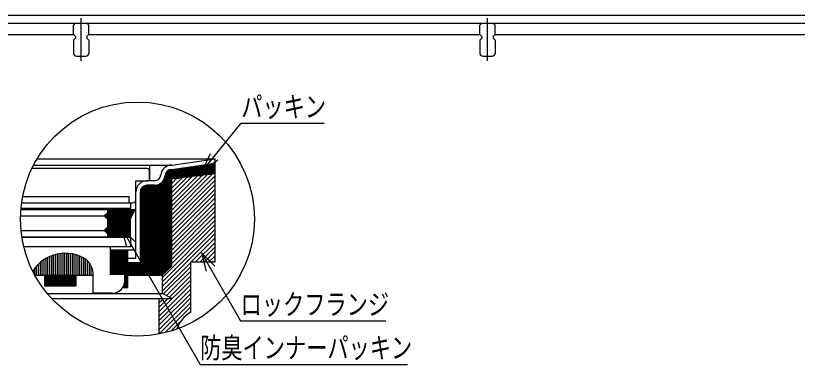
# Model space of a CAD drawing. Units: millimetres, scale not verified. Extents: x -1365 to 1365, y -930 to 870.
# Drawn here: x -537 to 292, y -312 to 58 of the extents above; entities that cross this region are included whole.
import ezdxf
from ezdxf.enums import TextEntityAlignment as Align

# ---------------------------------------------------------------- set-up
doc = ezdxf.new("R2010")
doc.units = ezdxf.units.MM
doc.header["$LTSCALE"] = 10
doc.linetypes.add('CHAIN1', pattern=[8, 5, -1, 1, -1])
for name, color, linetype in [('0-0_計極細', 2, 'Continuous'), ('0-1_計細線', 3, 'Continuous'), ('0-A_極細1', 7, 'Continuous'), ('0-D_寸法1', 7, 'Continuous')]:
    doc.layers.add(name, color=color, linetype=linetype)
doc.styles.add('ＭＳ ゴシック', font='')
doc.styles.get('ＭＳ ゴシック').set_extended_font_data('MS Gothic')

msp = doc.modelspace()

# ---------------------------------------------------------------- linework, layer by layer
at = {"layer": '0-0_計極細', "linetype": 'CHAIN1'}
for p, q in [((-467.53, 9.79), (-467.53, 54.84)), ((-36.53, 9.79), (-36.53, 54.84))]:
    msp.add_line(p, q, dxfattribs=at)
at = {"layer": '0-1_計細線'}
for p, q in [((-934.53, 49.58), (781.47, 49.58)), ((-473.53, 49.57), (-475.53, 47.57)), ((-475.53, 37.57), (-475.53, 47.57)), ((-473.53, 49.57), (-461.53, 49.57)), ((-459.53, 47.57), (-461.53, 49.57)), ((-459.53, 37.57), (-459.53, 47.57)), ((-42.53, 49.57), (-44.53, 47.57)), ((-44.53, 37.57), (-44.53, 47.57)), ((-42.53, 49.57), (-30.53, 49.57)), ((-28.53, 47.57), (-30.53, 49.57)), ((-28.53, 37.57), (-28.53, 47.57)), ((-890.53, 37.58), (-475.53, 37.58)), ((-475.53, 37.57), (-473.53, 35.57)), ((-473.53, 33.57), (-475.53, 31.57)), ((-473.53, 35.57), (-473.53, 33.57)), ((-459.53, 37.57), (-461.53, 35.57)), ((-461.53, 35.57), (-461.53, 33.57)), ((-461.53, 33.57), (-459.53, 31.57)), ((-459.53, 37.58), (-44.53, 37.58)), ((-44.53, 37.57), (-42.53, 35.57)), ((-42.53, 33.57), (-44.53, 31.57)), ((-42.53, 35.57), (-42.53, 33.57)), ((-28.53, 37.57), (-30.53, 35.57)), ((-30.53, 35.57), (-30.53, 33.57)), ((-30.53, 33.57), (-28.53, 31.57)), ((-28.53, 37.58), (386.47, 37.58)), ((-475.53, 31.57), (-475.53, 17.57)), ((-459.53, 31.57), (-459.53, 17.57)), ((-44.53, 31.57), (-44.53, 17.57)), ((-28.53, 31.57), (-28.53, 17.57)), ((-472.53, 14.57), (-462.53, 14.57)), ((-41.53, 14.57), (-31.53, 14.57))]:
    msp.add_line(p, q, dxfattribs=at)
msp.add_lwpolyline([(860.47, 57.58), (851.47, 57.58), (-933.53, 57.58)], dxfattribs=at)
for centre, start, end in [((-472.53, 17.57), 180, 270), ((-462.53, 17.57), 270, 360), ((-41.53, 17.57), 180, 270), ((-31.53, 17.57), 270, 360)]:
    msp.add_arc(centre, 3, start, end, dxfattribs=at)
at = {"layer": '0-A_極細1'}
for p, q in [((-514.33, -94.34), (-325.39, -94.34)), ((-371.53, -100.91), (-325.39, -94.34)), ((-371.53, -105.62), (-325.39, -99.05)), ((-325.39, -98.96), (-325.39, -94.34)), ((-325.39, -199.92), (-325.39, -94.43)), ((-519.67, -104.24), (-398.39, -104.24)), ((-518, -100.91), (-371.53, -100.91)), ((-395.05, -116.24), (-395.05, -107.58)), ((-394.72, -117.58), (-394.72, -100.91)), ((-376.33, -212.52), (-376.33, -107.49)), ((-375, -211.19), (-375, -106.5)), ((-373.67, -209.85), (-373.67, -105.91)), ((-372.33, -208.52), (-372.33, -105.62)), ((-371.53, -207.72), (-371.53, -105.58)), ((-371.53, -106.65), (-325.39, -106.65)), ((-369.4, -105.32), (-325.39, -105.32)), ((-360.04, -103.99), (-325.39, -103.99)), ((-350.68, -102.65), (-325.39, -102.65)), ((-341.32, -101.32), (-325.39, -101.32)), ((-331.96, -99.99), (-325.39, -99.99)), ((-379, -215.19), (-379, -114.41)), ((-377.67, -213.85), (-377.67, -109.21)), ((-371.53, -107.99), (-325.39, -107.99)), ((-371.53, -109.32), (-325.39, -109.32)), ((-325.39, -110.29), (-371.53, -115.62)), ((-371.53, -110.65), (-328.53, -110.65)), ((-371.53, -153.59), (-328.6, -110.66)), ((-371.53, -148.87), (-333.93, -111.28)), ((-371.53, -144.16), (-339.26, -111.89)), ((-371.53, -111.99), (-340.07, -111.99)), ((-371.53, -158.3), (-325.39, -112.16)), ((-371.53, -139.44), (-344.59, -112.51)), ((-371.53, -134.73), (-349.92, -113.13)), ((-371.53, -113.32), (-351.6, -113.32)), ((-371.53, -130.02), (-355.25, -113.74)), ((-371.53, -125.3), (-360.58, -114.36)), ((-371.53, -114.65), (-363.14, -114.65)), ((-371.53, -120.59), (-365.91, -114.97)), ((-371.53, -115.87), (-371.24, -115.59)), ((-401.67, -217.58), (-401.67, -123.46)), ((-400.33, -217.58), (-400.33, -122.75)), ((-399, -217.58), (-399, -122.36)), ((-389.78, -117.58), (-397.72, -117.58)), ((-389.78, -122.24), (-397.72, -122.24)), ((-397.67, -217.58), (-397.67, -122.24)), ((-396.33, -217.58), (-396.33, -122.24)), ((-395, -217.58), (-395, -122.24)), ((-393.67, -217.58), (-393.67, -122.24)), ((-392.33, -217.58), (-392.33, -122.24)), ((-391, -217.58), (-391, -122.24)), ((-389.67, -217.58), (-389.67, -122.24)), ((-388.33, -217.58), (-388.33, -122.15)), ((-387, -217.58), (-387, -121.9)), ((-385.67, -217.58), (-385.67, -121.47)), ((-384.33, -217.58), (-384.33, -120.85)), ((-383, -217.58), (-383, -119.99)), ((-381.67, -217.58), (-381.67, -118.82)), ((-380.33, -216.52), (-380.33, -117.17)), ((-371.53, -163.01), (-325.39, -116.87)), ((-371.53, -167.73), (-325.39, -121.59)), ((-409.39, -199.58), (-409.39, -129.24)), ((-404.72, -204.24), (-404.72, -129.24)), ((-404.33, -217.58), (-404.33, -126.95)), ((-403, -217.58), (-403, -124.65)), ((-371.53, -172.44), (-325.39, -126.3)), ((-371.53, -177.16), (-325.39, -131.02)), ((-530.78, -140.91), (-412.72, -140.91)), ((-529.66, -134.24), (-416.72, -134.24)), ((-416.72, -140.91), (-416.72, -134.24)), ((-414.72, -146.9), (-414.72, -140.91)), ((-371.53, -181.87), (-325.39, -135.73)), ((-371.53, -186.58), (-325.39, -140.44)), ((-531.59, -148.2), (-410.39, -148.2)), ((-414.72, -146.9), (-531.48, -146.9)), ((-439.72, -148.2), (-439.72, -151.53)), ((-415.72, -158.2), (-410.39, -148.2)), ((-371.53, -191.3), (-325.39, -145.16)), ((-531.94, -154.87), (-443.05, -154.87)), ((-443.05, -154.87), (-439.72, -151.53)), ((-439.72, -158.2), (-443.05, -154.87)), ((-442.84, -154.65), (-413.83, -154.65)), ((-441.93, -155.99), (-414.54, -155.99)), ((-441.5, -153.32), (-413.12, -153.32)), ((-440.6, -157.32), (-415.25, -157.32)), ((-440.17, -151.99), (-412.4, -151.99)), ((-439.72, -149.32), (-410.98, -149.32)), ((-439.72, -150.65), (-411.69, -150.65)), ((-371.53, -196.01), (-325.39, -149.87)), ((-371.53, -200.73), (-325.39, -154.59)), ((-439.72, -158.2), (-439.72, -166.87)), ((-439.72, -158.65), (-415.72, -158.65)), ((-439.72, -159.99), (-415.72, -159.99)), ((-439.72, -161.32), (-415.72, -161.32)), ((-439.72, -162.65), (-415.72, -162.65)), ((-439.72, -163.99), (-415.72, -163.99)), ((-439.72, -165.32), (-415.72, -165.32)), ((-415.72, -158.2), (-415.72, -176.87)), ((-381.39, -220.01), (-325.39, -164.01)), ((-371.53, -205.44), (-325.39, -159.3)), ((-531.4, -170.2), (-443.05, -170.2)), ((-442.6, -170.65), (-415.72, -170.65)), ((-442.17, -169.32), (-415.72, -169.32)), ((-441.27, -171.99), (-415.72, -171.99)), ((-440.84, -167.99), (-415.72, -167.99)), ((-439.93, -173.32), (-415.72, -173.32)), ((-439.72, -166.65), (-415.72, -166.65)), ((-439.72, -173.53), (-439.72, -176.87)), ((-381.39, -224.73), (-325.39, -168.73)), ((-381.39, -229.44), (-325.39, -173.44)), ((-530.56, -176.87), (-415.72, -176.87)), ((-414.72, -177.57), (-530.45, -177.57)), ((-439.72, -174.65), (-415.72, -174.65)), ((-439.72, -175.99), (-415.72, -175.99)), ((-414.72, -187.57), (-414.72, -177.57)), ((-350.85, -203.62), (-325.39, -178.16)), ((-436.39, -187.57), (-528.44, -187.57)), ((-414.72, -187.57), (-436.39, -187.57)), ((-436.39, -216.9), (-436.39, -187.57)), ((-346.14, -203.62), (-325.39, -182.87)), ((-341.42, -203.62), (-325.39, -187.58)), ((-502.81, -217.58), (-502.81, -198.73)), ((-500.81, -217.58), (-500.81, -197.79)), ((-498.81, -217.58), (-498.81, -196.97)), ((-496.81, -217.58), (-496.81, -196.28)), ((-494.81, -217.58), (-494.81, -195.7)), ((-492.81, -217.58), (-492.81, -195.23)), ((-490.81, -217.58), (-490.81, -194.87)), ((-488.81, -217.58), (-488.81, -194.62)), ((-486.81, -217.58), (-486.81, -194.46)), ((-484.81, -217.58), (-484.81, -194.41)), ((-482.81, -217.58), (-482.81, -194.45)), ((-480.81, -217.58), (-480.81, -194.6)), ((-478.81, -217.58), (-478.81, -194.85)), ((-476.81, -217.58), (-476.81, -195.2)), ((-474.81, -217.58), (-474.81, -195.66)), ((-472.81, -217.58), (-472.81, -196.22)), ((-470.81, -217.58), (-470.81, -196.91)), ((-468.81, -217.58), (-468.81, -197.71)), ((-466.81, -217.58), (-466.81, -198.64)), ((-436.39, -190.91), (-409.39, -190.91)), ((-436.33, -216.9), (-436.33, -190.91)), ((-435, -216.9), (-435, -190.91)), ((-433.67, -216.9), (-433.67, -190.91)), ((-432.33, -216.9), (-432.33, -190.91)), ((-431, -216.9), (-431, -190.91)), ((-429.67, -216.9), (-429.67, -190.91)), ((-428.33, -216.9), (-428.33, -190.91)), ((-427, -216.9), (-427, -190.91)), ((-425.67, -216.9), (-425.67, -190.91)), ((-424.33, -216.9), (-424.33, -190.91)), ((-423, -216.9), (-423, -190.91)), ((-421.67, -216.9), (-421.67, -190.91)), ((-420.33, -230.91), (-420.33, -190.91)), ((-419, -230.91), (-419, -190.91)), ((-418.05, -230.91), (-418.05, -190.91)), ((-336.71, -203.62), (-325.39, -192.3)), ((-332, -203.62), (-325.39, -197.01)), ((-512.81, -217.58), (-512.81, -205.93)), ((-510.81, -217.58), (-510.81, -204.09)), ((-508.81, -217.58), (-508.81, -202.47)), ((-506.81, -217.58), (-506.81, -201.06)), ((-504.81, -217.58), (-504.81, -199.82)), ((-464.81, -217.58), (-464.81, -199.72)), ((-462.81, -217.58), (-462.81, -200.95)), ((-460.81, -217.58), (-460.81, -202.54)), ((-458.81, -217.58), (-458.81, -204.79)), ((-418.05, -199.58), (-409.39, -199.58)), ((-418.05, -204.24), (-404.72, -204.24)), ((-417.67, -217.58), (-417.67, -204.24)), ((-416.33, -217.58), (-416.33, -204.24)), ((-415, -217.58), (-415, -204.24)), ((-413.67, -217.58), (-413.67, -204.24)), ((-412.33, -217.58), (-412.33, -204.24)), ((-411, -217.58), (-411, -204.24)), ((-409.67, -217.58), (-409.67, -204.24)), ((-408.33, -217.58), (-408.33, -204.24)), ((-407, -217.58), (-407, -204.24)), ((-405.67, -217.58), (-405.67, -204.24)), ((-381.39, -234.16), (-351.39, -204.16)), ((-351.39, -256.96), (-351.39, -203.62)), ((-327.28, -203.62), (-325.39, -201.73)), ((-518.81, -213.79), (-518.81, -213.48)), ((-516.81, -217.58), (-516.81, -210.52)), ((-514.81, -217.58), (-514.81, -208.05)), ((-456.81, -217.58), (-456.81, -208.01)), ((-454.81, -217.58), (-454.81, -215.05)), ((-371.53, -207.72), (-381.39, -217.58)), ((-380.14, -237.63), (-351.39, -208.87)), ((-377.08, -239.28), (-351.39, -213.58)), ((-516.82, -217.58), (-454.72, -217.58)), ((-506.14, -228.91), (-506.14, -217.58)), ((-505.67, -228.91), (-505.67, -217.58)), ((-504.33, -228.91), (-504.33, -217.58)), ((-503, -228.91), (-503, -217.58)), ((-501.67, -228.91), (-501.67, -217.58)), ((-500.33, -228.91), (-500.33, -217.58)), ((-499, -228.91), (-499, -217.58)), ((-497.67, -228.91), (-497.67, -217.58)), ((-496.33, -228.91), (-496.33, -217.58)), ((-495, -228.91), (-495, -217.58)), ((-493.67, -228.91), (-493.67, -217.58)), ((-492.33, -228.91), (-492.33, -217.58)), ((-491, -228.91), (-491, -217.58)), ((-489.67, -228.91), (-489.67, -217.58)), ((-488.33, -228.91), (-488.33, -217.58)), ((-487, -228.91), (-487, -217.58)), ((-485.67, -228.91), (-485.67, -217.58)), ((-484.33, -228.91), (-484.33, -217.58)), ((-483, -228.91), (-483, -217.58)), ((-481.67, -228.91), (-481.67, -217.58)), ((-480.33, -228.91), (-480.33, -217.58)), ((-479, -228.91), (-479, -217.58)), ((-477.67, -228.91), (-477.67, -217.58)), ((-476.33, -228.91), (-476.33, -217.58)), ((-475, -228.91), (-475, -217.58)), ((-473.67, -228.91), (-473.67, -217.58)), ((-472.81, -228.91), (-472.81, -217.58)), ((-454.72, -236.9), (-454.72, -217.58)), ((-418.05, -217.58), (-381.39, -217.58)), ((-384.72, -256.35), (-351.39, -223.01)), ((-374.02, -240.94), (-351.39, -218.3)), ((-506.14, -228.91), (-472.81, -228.91)), ((-423.59, -230.91), (-418.05, -230.91)), ((-423, -230.91), (-423, -229.93)), ((-421.67, -230.91), (-421.67, -226.29)), ((-384.72, -261.06), (-351.39, -227.73)), ((-503.74, -236.96), (-381.39, -236.96)), ((-434.72, -236.9), (-454.72, -236.9)), ((-384.72, -265.77), (-351.39, -232.44)), ((-384.72, -270.49), (-351.39, -237.15)), ((-499.09, -242.29), (-371.53, -242.29)), ((-384.72, -275.2), (-351.39, -241.87)), ((-384.72, -280.05), (-384.72, -242.29)), ((-384.72, -251.63), (-375.38, -242.29)), ((-384.72, -246.92), (-380.09, -242.29)), ((-384.72, -279.92), (-351.39, -246.58)), ((-378.89, -278.8), (-351.39, -251.3)), ((-354.02, -258.65), (-351.39, -256.01)), ((-372.44, -277.07), (-361.89, -266.52))]:
    msp.add_line(p, q, dxfattribs=at)
for points in [[(-409.39, -137.58), (-409.39, -117.58), (-396.39, -117.58)], [(-439.72, -173.53), (-443.05, -170.2), (-439.72, -166.87)], [(-351.39, -203.62), (-325.39, -203.62), (-325.39, -199.92)], [(-421.39, -223.57), (-421.39, -216.9), (-436.39, -216.9)], [(-371.53, -242.29), (-381.39, -236.96), (-381.39, -217.58)]]:
    msp.add_lwpolyline(points, dxfattribs=at)
msp.add_circle((-407.88, -158.13), 124.1, dxfattribs=at)
for centre, radius, start, end in [((-398.39, -107.58), 3.33, 24.05455, 90), ((-398.39, -107.58), 3.33, 0, 24.05455), ((-371.53, -112.58), 11.67, 90, 175.84901), ((-371.53, -112.58), 7, 90, 175.84901), ((-389.78, -110.91), 6.67, 270, 356.64911), ((-389.78, -110.91), 11.33, 270, 356.64911), ((-397.72, -129.24), 11.67, 90, 180), ((-397.72, -129.24), 7, 90, 180), ((-396.39, -116.24), 1.33, 270, 360), ((-412.72, -137.58), 3.33, 270, 360), ((-484.72, -234.41), 40, 55.16629, 148.68485), ((-474.72, -216.9), 20, 358.0749, 50.0295), ((-434.72, -223.57), 13.33, 270, 360), ((-334.72, -285.82), 33.33, 120, 161.13979)]:
    msp.add_arc(centre, radius, start, end, dxfattribs=at)
at = {"layer": '0-D_寸法1'}
for p, q in [((-338.68, -106.95), (-330.51, -88.69)), ((-338.68, -106.95), (-322.48, -95.22)), ((-424.75, -167.84), (-410.61, -181.98)), ((-424.75, -167.84), (-419.57, -187.16)), ((-340.05, -194.12), (-325.91, -208.26)), ((-340.05, -194.12), (-334.87, -213.44))]:
    msp.add_line(p, q, dxfattribs=at)
for points in [[(-338.68, -106.95), (-297.76, -56.59), (-209.76, -56.59)], [(-424.75, -167.84), (-341.36, -312.28), (-121.36, -312.28)], [(-340.05, -194.12), (-298.4, -266.25), (-144.4, -266.25)]]:
    msp.add_lwpolyline(points, dxfattribs=at)

# ---------------------------------------------------------------- texts
at = {"layer": '0-D_寸法1', "style": 'ＭＳ ゴシック', "width": 0.75}
for s, p in [('パッキン', (-297.76, -56.59)), ('ロックフランジ', (-298.4, -266.25)), ('防臭インナーパッキン', (-341.36, -312.28))]:
    msp.add_text(s, height=21.99, dxfattribs=at).set_placement(p, align=Align.BOTTOM_LEFT)

doc.saveas('drawing.dxf')
